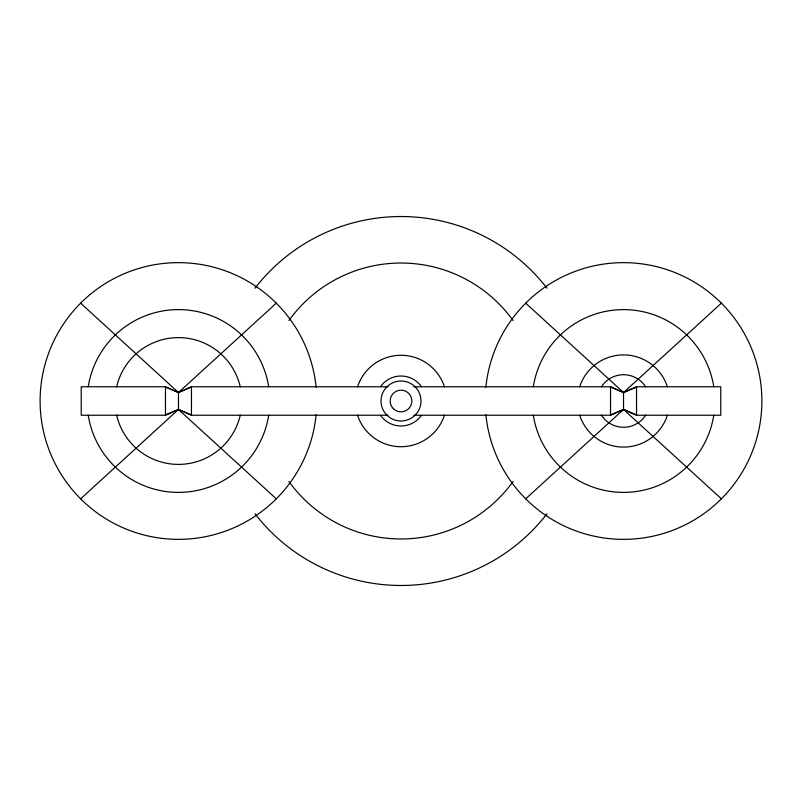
<?xml version="1.0" encoding="UTF-8"?>
<svg xmlns="http://www.w3.org/2000/svg" width="802" height="802" viewBox="0 0 802 802"><rect width="100%" height="100%" fill="white"/><g stroke="black" fill="none" stroke-linecap="round" stroke-linejoin="round"><path stroke-width="1.2" d="M276.299 498.834L178.465 409.471L178.465 392.529L276.299 303.166M80.621 498.834L178.465 409.471L191.087 414.814M721.379 498.834L623.535 409.471L623.535 392.529L721.379 303.166M525.701 498.834L623.535 409.471L636.166 414.814M165.834 387.186L178.465 392.529L191.457 386.764L388.178 386.764M191.087 387.186L178.465 392.529L165.463 386.764L81.223 386.764L81.223 415.235L165.463 415.235L178.465 409.471L191.457 415.235L388.088 415.235M610.913 387.186L623.535 392.529L636.537 386.764L720.777 386.764L720.777 415.235L636.537 415.235L623.535 409.471L610.913 414.814M623.535 409.471L610.543 415.235L413.912 415.235M165.834 414.814L178.465 409.471M413.822 386.764L610.543 386.764L623.535 392.529L636.166 387.186M525.701 303.166L623.535 392.529M80.621 303.166L178.465 392.529M636.537 386.764L636.537 415.235M610.543 386.764L610.543 415.235M191.457 386.764L191.457 415.235M165.463 386.764L165.463 415.235M240.279 415.125A63.418 63.418 0 0 1 116.641 415.125M116.641 386.875A63.418 63.418 0 0 1 240.279 386.875M645.7 415.105A26.265 26.265 0 0 1 601.38 415.105M601.38 386.895A26.265 26.265 0 0 1 645.7 386.895M667.404 415.235A46.125 46.125 0 0 1 579.676 415.235M579.676 386.764A46.125 46.125 0 0 1 667.404 386.764M485.862 387.306A138.365 138.365 0 0 1 696.637 283.527A138.365 138.365 0 0 1 696.637 518.473A138.365 138.365 0 0 1 485.862 414.694M713.76 415.306A91.338 91.338 0 0 1 533.32 415.306M533.32 386.694A91.338 91.338 0 0 1 713.76 386.694M421.471 415.326A24.992 24.992 0 0 1 380.529 415.326M380.529 386.674A24.992 24.992 0 0 1 421.471 386.674M546.974 513.801A184.48 184.48 0 0 1 255.026 513.801M255.026 288.199A184.48 184.48 0 0 1 546.974 288.199M513.069 481.471A137.964 137.964 0 0 1 288.931 481.471M288.931 320.529A137.964 137.964 0 0 1 513.069 320.529M444.488 415.115A45.724 45.724 0 0 1 357.512 415.115M357.512 386.885A45.724 45.724 0 0 1 444.488 386.885M316.138 414.694A138.365 138.365 0 0 1 105.363 518.473A138.365 138.365 0 0 1 105.363 283.527A138.365 138.365 0 0 1 316.138 387.306M268.68 415.306A91.338 91.338 0 0 1 88.24 415.306M88.24 386.694A91.338 91.338 0 0 1 268.68 386.694M386.855 415.145A20 20 0 0 0 420.318 406.173A20 20 0 0 0 395.827 381.682A20 20 0 0 0 386.855 415.145M393.341 408.659A10.837 10.837 0 0 0 411.466 403.807A10.837 10.837 0 0 0 398.193 390.534A10.837 10.837 0 0 0 393.341 408.659"/></g></svg>
